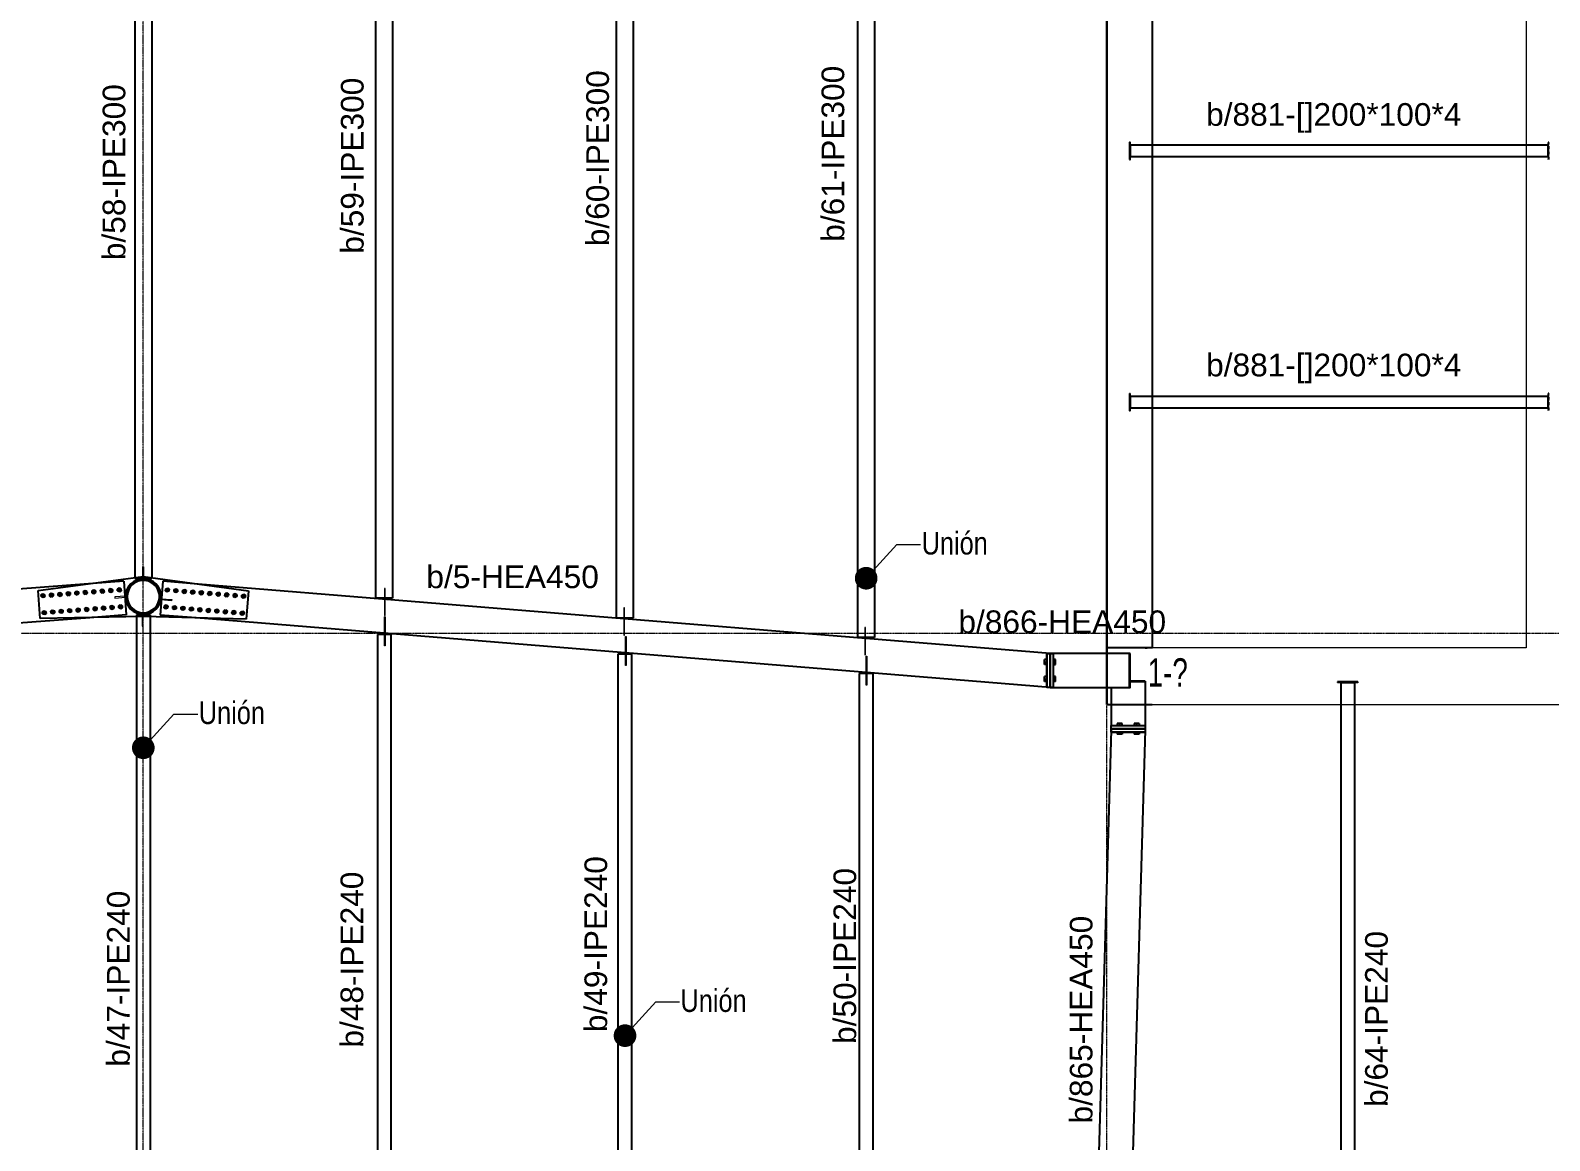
# Model space of a CAD drawing. Header units: millimetres. Extents: x -158 to 97215, y -53820 to 8373.
# Drawn here: x 15237 to 28641, y -46683 to -36886 of the extents above; entities that cross this region are included whole.
import ezdxf
from ezdxf.enums import TextEntityAlignment as Align

# ---------------------------------------------------------------- set-up
doc = ezdxf.new("R2010")
doc.units = ezdxf.units.MM
doc.header["$LTSCALE"] = 0.8
doc.linetypes.add('DXK_LINE_DOT2', pattern=[3.9198, 1.9599, -1.9599])
doc.linetypes.add('Grid Line', pattern=[3.33375, 1.905, -0.47625, 0.47625, -0.47625])
for name, color, linetype, lineweight in [('E_COLUMNAS-1', 1, 'Continuous', 25), ('E_EJES-1', 8, 'Grid Line', 9), ('E_TEXTO', 3, 'Continuous', 9), ('E_VIGAS-1', 254, 'Continuous', 25), ('E_VIGAS-2', 5, 'Continuous', 25), ('I-WALL-1', 2, 'Continuous', 18), ('P-PLATINA', 6, 'Continuous', 15)]:
    doc.layers.add(name, color=color, linetype=linetype, lineweight=lineweight)
doc.layers.add('VIGAS', color=8, linetype='Continuous')
doc.styles.add('CX', font='ARIALUNI.ttf', dxfattribs={"width": 0.8, "height": 300})
doc.styles.add('VERDANA', font='arial.ttf')

# ---------------------------------------------------------------- blocks, each defined once
blk = doc.blocks.new('CX')
at = {"layer": 'E_TEXTO', "color": 3, "style": 'CX', "width": 0.7}
blk.add_attdef('CX', text='', height=200, dxfattribs=at).set_placement((0, 0), align=Align.MIDDLE_CENTER)

msp = doc.modelspace()

# ---------------------------------------------------------------- linework, layer by layer
at = {"color": 1, "linetype": 'Continuous'}
for centre, radius, start, end in [((15946.3, -41828.8), 11.5, 22.37108, 202.37108), ((15946.3, -41828.8), 10, 94.37108, 274.37108), ((15946.3, -41828.8), 10, 274.37108, 94.37108), ((16021.1, -41823.1), 11.5, 22.37108, 202.37108), ((16021.1, -41823.1), 11.5, 202.37108, 22.37108), ((16021.1, -41823.1), 10, 94.37108, 274.37108), ((16021.1, -41823.1), 10, 274.37108, 94.37108), ((16445.4, -41824.4), 11.5, 13.33739, 193.33739), ((16445.4, -41824.4), 10, 85.33739, 265.33739), ((16445.4, -41824.4), 10, 265.33739, 85.33739), ((16520.2, -41830.5), 11.5, 13.33739, 193.33739), ((15348, -41874.6), 11.5, 22.37108, 202.37108), ((15348, -41874.6), 11.5, 202.37108, 22.37108), ((15348, -41874.6), 10, 94.37108, 274.37108), ((15348, -41874.6), 10, 274.37108, 94.37108), ((15422.8, -41868.8), 11.5, 22.37108, 202.37108), ((15422.8, -41868.8), 11.5, 202.37108, 22.37108), ((15422.8, -41868.8), 10, 94.37108, 274.37108), ((15422.8, -41868.8), 10, 274.37108, 94.37108), ((15497.6, -41863.1), 11.5, 22.37108, 202.37108), ((15497.6, -41863.1), 11.5, 202.37108, 22.37108), ((15497.6, -41863.1), 10, 94.37108, 274.37108), ((15497.6, -41863.1), 10, 274.37108, 94.37108), ((15572.4, -41857.4), 11.5, 22.37108, 202.37108), ((15572.4, -41857.4), 11.5, 202.37108, 22.37108), ((15572.4, -41857.4), 10, 94.37108, 274.37108), ((15572.4, -41857.4), 10, 274.37108, 94.37108), ((15647.1, -41851.7), 11.5, 22.37108, 202.37108), ((15647.1, -41851.7), 11.5, 202.37108, 22.37108), ((15647.1, -41851.7), 10, 94.37108, 274.37108), ((15647.1, -41851.7), 10, 274.37108, 94.37108), ((15721.9, -41846), 11.5, 22.37108, 202.37108), ((15721.9, -41846), 11.5, 202.37108, 22.37108), ((15721.9, -41846), 10, 94.37108, 274.37108), ((15721.9, -41846), 10, 274.37108, 94.37108), ((15796.7, -41840.3), 11.5, 22.37108, 202.37108), ((15796.7, -41840.3), 11.5, 202.37108, 22.37108), ((15796.7, -41840.3), 10, 94.37108, 274.37108), ((15796.7, -41840.3), 10, 274.37108, 94.37108), ((15871.5, -41834.5), 11.5, 22.37108, 202.37108), ((15871.5, -41834.5), 11.5, 202.37108, 22.37108), ((15871.5, -41834.5), 10, 94.37108, 274.37108), ((15871.5, -41834.5), 10, 274.37108, 94.37108), ((15946.3, -41828.8), 11.5, 202.37108, 22.37108), ((16445.4, -41824.4), 11.5, 193.33739, 13.33739), ((16520.2, -41830.5), 11.5, 193.33739, 13.33739), ((16520.2, -41830.5), 10, 85.33739, 265.33739), ((16520.2, -41830.5), 10, 265.33739, 85.33739), ((16595, -41836.6), 11.5, 13.33739, 193.33739), ((16595, -41836.6), 11.5, 193.33739, 13.33739), ((16595, -41836.6), 10, 85.33739, 265.33739), ((16595, -41836.6), 10, 265.33739, 85.33739), ((16669.7, -41842.6), 11.5, 13.33739, 193.33739), ((16669.7, -41842.6), 11.5, 193.33739, 13.33739), ((16669.7, -41842.6), 10, 85.33739, 265.33739), ((16669.7, -41842.6), 10, 265.33739, 85.33739), ((16744.5, -41848.7), 11.5, 13.33739, 193.33739), ((16744.5, -41848.7), 11.5, 193.33739, 13.33739), ((16744.5, -41848.7), 10, 85.33739, 265.33739), ((16744.5, -41848.7), 10, 265.33739, 85.33739), ((16819.2, -41854.8), 11.5, 13.33739, 193.33739), ((16819.2, -41854.8), 11.5, 193.33739, 13.33739), ((16819.2, -41854.8), 10, 85.33739, 265.33739), ((16819.2, -41854.8), 10, 265.33739, 85.33739), ((16894, -41860.9), 11.5, 13.33739, 193.33739), ((16894, -41860.9), 11.5, 193.33739, 13.33739), ((16894, -41860.9), 10, 85.33739, 265.33739), ((16894, -41860.9), 10, 265.33739, 85.33739), ((16968.7, -41867), 11.5, 13.33739, 193.33739), ((16968.7, -41867), 11.5, 193.33739, 13.33739), ((16968.7, -41867), 10, 85.33739, 265.33739), ((16968.7, -41867), 10, 265.33739, 85.33739), ((17043.5, -41873.1), 11.5, 13.33739, 193.33739), ((17043.5, -41873.1), 11.5, 193.33739, 13.33739), ((17043.5, -41873.1), 10, 85.33739, 265.33739), ((17043.5, -41873.1), 10, 265.33739, 85.33739), ((17118.2, -41879.2), 11.5, 13.33739, 193.33739), ((17118.2, -41879.2), 11.5, 193.33739, 13.33739), ((17118.2, -41879.2), 10, 85.33739, 265.33739), ((17118.2, -41879.2), 10, 265.33739, 85.33739), ((15359.4, -42024.1), 11.5, 22.37108, 202.37108), ((15359.4, -42024.1), 11.5, 202.37108, 22.37108), ((15359.4, -42024.1), 10, 94.37108, 274.37108), ((15359.4, -42024.1), 10, 274.37108, 94.37108), ((15434.2, -42018.4), 11.5, 22.37108, 202.37108), ((15434.2, -42018.4), 11.5, 202.37108, 22.37108), ((15434.2, -42018.4), 10, 94.37108, 274.37108), ((15434.2, -42018.4), 10, 274.37108, 94.37108), ((15509, -42012.7), 11.5, 22.37108, 202.37108), ((15509, -42012.7), 11.5, 202.37108, 22.37108), ((15509, -42012.7), 10, 94.37108, 274.37108), ((15509, -42012.7), 10, 274.37108, 94.37108), ((15583.8, -42007), 11.5, 22.37108, 202.37108), ((15583.8, -42007), 11.5, 202.37108, 22.37108), ((15583.8, -42007), 10, 94.37108, 274.37108), ((15583.8, -42007), 10, 274.37108, 94.37108), ((15658.6, -42001.3), 11.5, 22.37108, 202.37108), ((15658.6, -42001.3), 11.5, 202.37108, 22.37108), ((15658.6, -42001.3), 10, 94.37108, 274.37108), ((15658.6, -42001.3), 10, 274.37108, 94.37108), ((15733.4, -41995.5), 11.5, 22.37108, 202.37108), ((15733.4, -41995.5), 11.5, 202.37108, 22.37108), ((15733.4, -41995.5), 10, 94.37108, 274.37108), ((15733.4, -41995.5), 10, 274.37108, 94.37108), ((15808.1, -41989.8), 11.5, 22.37108, 202.37108), ((15808.1, -41989.8), 11.5, 202.37108, 22.37108), ((15808.1, -41989.8), 10, 94.37108, 274.37108), ((15808.1, -41989.8), 10, 274.37108, 94.37108), ((15882.9, -41984.1), 11.5, 22.37108, 202.37108), ((15882.9, -41984.1), 11.5, 202.37108, 22.37108), ((15882.9, -41984.1), 10, 94.37108, 274.37108), ((15882.9, -41984.1), 10, 274.37108, 94.37108), ((15957.7, -41978.4), 11.5, 22.37108, 202.37108), ((15957.7, -41978.4), 11.5, 202.37108, 22.37108), ((15957.7, -41978.4), 10, 94.37108, 274.37108), ((15957.7, -41978.4), 10, 274.37108, 94.37108), ((16032.5, -41972.7), 11.5, 22.37108, 202.37108), ((16032.5, -41972.7), 11.5, 202.37108, 22.37108), ((16032.5, -41972.7), 10, 94.37108, 274.37108), ((16032.5, -41972.7), 10, 274.37108, 94.37108), ((16433.3, -41973.9), 11.5, 13.33739, 193.33739), ((16433.3, -41973.9), 11.5, 193.33739, 13.33739), ((16433.3, -41973.9), 10, 85.33739, 265.33739), ((16433.3, -41973.9), 10, 265.33739, 85.33739), ((16508, -41980), 11.5, 13.33739, 193.33739), ((16508, -41980), 11.5, 193.33739, 13.33739), ((16508, -41980), 10, 85.33739, 265.33739), ((16508, -41980), 10, 265.33739, 85.33739), ((16582.8, -41986.1), 11.5, 13.33739, 193.33739), ((16582.8, -41986.1), 11.5, 193.33739, 13.33739), ((16582.8, -41986.1), 10, 85.33739, 265.33739), ((16582.8, -41986.1), 10, 265.33739, 85.33739), ((16657.5, -41992.2), 11.5, 13.33739, 193.33739), ((16657.5, -41992.2), 11.5, 193.33739, 13.33739), ((16657.5, -41992.2), 10, 85.33739, 265.33739), ((16657.5, -41992.2), 10, 265.33739, 85.33739), ((16732.3, -41998.2), 11.5, 13.33739, 193.33739), ((16732.3, -41998.2), 11.5, 193.33739, 13.33739), ((16732.3, -41998.2), 10, 85.33739, 265.33739), ((16732.3, -41998.2), 10, 265.33739, 85.33739), ((16807, -42004.3), 11.5, 13.33739, 193.33739), ((16807, -42004.3), 11.5, 193.33739, 13.33739), ((16807, -42004.3), 10, 85.33739, 265.33739), ((16807, -42004.3), 10, 265.33739, 85.33739), ((16881.8, -42010.4), 11.5, 13.33739, 193.33739), ((16881.8, -42010.4), 11.5, 193.33739, 13.33739), ((16881.8, -42010.4), 10, 85.33739, 265.33739), ((16881.8, -42010.4), 10, 265.33739, 85.33739), ((16956.5, -42016.5), 11.5, 13.33739, 193.33739), ((16956.5, -42016.5), 11.5, 193.33739, 13.33739), ((16956.5, -42016.5), 10, 85.33739, 265.33739), ((16956.5, -42016.5), 10, 265.33739, 85.33739), ((17031.3, -42022.6), 11.5, 13.33739, 193.33739), ((17031.3, -42022.6), 11.5, 193.33739, 13.33739), ((17031.3, -42022.6), 10, 85.33739, 265.33739), ((17031.3, -42022.6), 10, 265.33739, 85.33739), ((17106, -42028.7), 11.5, 13.33739, 193.33739), ((17106, -42028.7), 11.5, 193.33739, 13.33739), ((17106, -42028.7), 10, 85.33739, 265.33739), ((17106, -42028.7), 10, 265.33739, 85.33739)]:
    msp.add_arc(centre, radius, start, end, dxfattribs=at)
at = {"layer": 'E_COLUMNAS-1'}
for centre, radius, start, end in [((16233.3, -41882), 157.5, 78.75, 258.75), ((16233.3, -41882), 157.5, 78.75, 258.75), ((16233.3, -41882.2), 152.5, 11.25, 191.25), ((16233.3, -41882.2), 142.5, 348.75, 168.75), ((16233.3, -41882), 157.5, 258.75, 78.75), ((16233.3, -41882), 157.5, 258.75, 78.75), ((16233.3, -41882.2), 152.5, 191.25, 11.25), ((16233.3, -41882.2), 142.5, 168.75, 348.75)]:
    msp.add_arc(centre, radius, start, end, dxfattribs=at)
at = {"layer": 'E_EJES-1'}
for p, q in [((16233.3, -52920), (16233.3, -22429.9)), ((24733.3, -52920), (24733.3, -22429.9)), ((2836.9, -42204.7), (96315.4, -42204.7))]:
    msp.add_line(p, q, dxfattribs=at)
at = {"layer": 'E_TEXTO', "color": 4}
for p, q in [((22610.9, -41720.4), (22881.5, -41422.4)), ((22881.5, -41422.4), (23091.2, -41422.4)), ((16233.3, -43216.5), (16503.8, -42918.5)), ((16503.8, -42918.5), (16713.6, -42918.5)), ((20483.3, -45756.5), (20753.8, -45458.5)), ((20753.8, -45458.5), (20963.6, -45458.5))]:
    msp.add_line(p, q, dxfattribs=at)
at = {"layer": 'E_TEXTO', "color": 4, "const_width": 100}
for points in [[(22560.9, -41720.4, 1), (22660.9, -41720.4, 1)], [(16183.3, -43216.5, 1), (16283.3, -43216.5, 1)], [(20433.3, -45756.5, 1), (20533.3, -45756.5, 1)]]:
    msp.add_lwpolyline(points, format="xyb", close=True, dxfattribs=at)
at = {"layer": 'E_VIGAS-1', "color": 30, "true_color": 0xf26722}
for p, q in [((24733.5, -33574.6), (24733.5, -42834.6)), ((24733.3, -42204.7), (24733.3, -33704.7))]:
    msp.add_line(p, q, dxfattribs=at)
msp.add_lwpolyline([(25133.2, -40219.6), (25133.2, -42334.6), (24733.2, -42334.6), (24733.2, -33574.6), (25133.2, -33574.6), (25133.2, -40219.6)], dxfattribs=at)
at = {"layer": 'E_VIGAS-2', "color": 30, "true_color": 0xf26722}
msp.add_line((25133.2, -42334.6), (24733.5, -42334.6), dxfattribs=at)
at = {"layer": 'I-WALL-1', "color": 40, "true_color": 0xf8d731}
msp.add_lwpolyline([(24733.5, -42834.6), (33233.5, -42834.6), (33233.5, -42334.6), (28833.4, -42334.6), (28833.4, -33574.6), (33233.5, -33574.6), (33233.5, -33074.6), (24733.5, -33074.6), (24733.3, -33574.6), (28433.4, -33574.6), (28433.4, -42334.6), (24733.5, -42334.6)], close=True, dxfattribs=at)
at = {"layer": 'P-PLATINA'}
for p, q in [((16081.1, -41878.2), (16081.9, -41887.9)), ((18361.4, -42087.1), (18367.4, -42087.1)), ((18361.8, -42025.1), (18367.8, -42025.1)), ((20473.7, -42058), (20479.7, -42058)), ((18361.4, -42210.3), (18367.4, -42210.3)), ((20473.7, -42197.2), (20479.7, -42197.2)), ((20486.4, -42260.3), (20492.4, -42260.3)), ((22598.7, -42231.2), (22604.7, -42231.2)), ((20486.4, -42383.5), (20492.4, -42383.5)), ((22598.7, -42370.5), (22604.7, -42370.5)), ((22611.4, -42433.5), (22617.4, -42433.5)), ((22611.4, -42556.8), (22617.4, -42556.8))]:
    msp.add_line(p, q, dxfattribs=at)
for points in [[(16227.7, -41729.7), (16227.7, -41724.9), (16227.7, -41619.7), (16233.7, -41619.7), (16233.7, -41725.5), (16233.7, -41729.7)], [(18367.8, -41895.5), (18367.8, -41810.8), (18361.8, -41810.8), (18361.8, -41895.5), (18361.8, -41905.3), (18361.8, -42050.1), (18367.8, -42050.1), (18367.8, -41905.8)], [(16388.9, -41900.8), (16483.7, -41908.5), (16482.9, -41918.5), (16387.9, -41910.7), (16384.5, -41910.4), (16385.3, -41900.5)], [(16224.2, -42034.7), (16224.2, -42038.6), (16224.2, -42144.7), (16230.2, -42144.7), (16230.2, -42039.2), (16230.2, -42034.7)], [(18361.4, -42062.1), (18367.4, -42062.1), (18367.4, -42206.8), (18367.4, -42215.6), (18367.4, -42316.3), (18361.4, -42316.3), (18361.4, -42215.6), (18361.4, -42206.3)], [(20479.7, -42068.8), (20479.7, -41983), (20473.7, -41983), (20473.7, -42068.8), (20473.7, -42077.5), (20473.7, -42222.2), (20479.7, -42222.2), (20479.7, -42078)], [(22604.7, -42242), (22604.7, -42156.2), (22598.7, -42156.2), (22598.7, -42242), (22598.7, -42250.7), (22598.7, -42395.5), (22604.7, -42395.5), (22604.7, -42251.2)], [(20486.4, -42235.3), (20492.4, -42235.3), (20492.4, -42380), (20492.4, -42388.8), (20492.4, -42489.5), (20486.4, -42489.5), (20486.4, -42388.8), (20486.4, -42379.5)], [(22611.4, -42408.5), (22617.4, -42408.5), (22617.4, -42553.3), (22617.4, -42562), (22617.4, -42662.8), (22611.4, -42662.8), (22611.4, -42562), (22611.4, -42552.8)]]:
    msp.add_lwpolyline(points, close=True, dxfattribs=at)
msp.add_lwpolyline([(16081.1, -41877.9), (16076.1, -41878.3), (15980.9, -41885.6), (15981.7, -41895.6), (16076.4, -41888.3), (16081.3, -41888)], dxfattribs=at)
at = {"layer": 'VIGAS'}
for p, q in [((16158.3, -33547.6), (16158.3, -41714.5)), ((16308.3, -33547.6), (16308.3, -41714.9)), ((18283.3, -33533.9), (18283.3, -41895.5)), ((18433.3, -33533.9), (18433.3, -41895.5)), ((20408.3, -42068.8), (20408.3, -33534.1)), ((20558.3, -42068.8), (20558.3, -33534.2)), ((22533.3, -33534.4), (22533.3, -42242)), ((22683.3, -33534.4), (22683.3, -42242)), ((24933.5, -40090.6), (24939.5, -40090.6)), ((15750.6, -41768.6), (8204.4, -42345.3)), ((15304.3, -41827.7), (16233.3, -41704.5)), ((15304.3, -41827.7), (16233.3, -41704.5)), ((16060.2, -41744.9), (15750.6, -41768.6)), ((15855.9, -41827.1), (15870.2, -41817.3)), ((15870.2, -41817.3), (15885.8, -41824.8)), ((15930.7, -41821.3), (15945, -41811.6)), ((15945, -41811.6), (15960.6, -41819)), ((15960.6, -41819), (15961.9, -41836.3)), ((16005.4, -41815.6), (16019.7, -41805.8)), ((16006.8, -41832.9), (16005.4, -41815.6)), ((16019.7, -41805.8), (16035.4, -41813.3)), ((16035.4, -41813.3), (16036.7, -41830.6)), ((16060.2, -41744.9), (16083.1, -42044)), ((16158.3, -41714.5), (16158.3, -41719.7)), ((16158.3, -41719.7), (16308.3, -41719.7)), ((16233.3, -41704.5), (17162.2, -41832.5)), ((16233.3, -41704.5), (17162.2, -41832.5)), ((16308.3, -41714.9), (16308.3, -41719.7)), ((16406.7, -41745.9), (16382.3, -42045)), ((16718.5, -41771.4), (16406.7, -41745.9)), ((16429.8, -41831.8), (16431.2, -41814.5)), ((16431.2, -41814.5), (16446.9, -41807.1)), ((16446.9, -41807.1), (16461.1, -41816.9)), ((16461.1, -41816.9), (16459.7, -41834.2)), ((16506, -41820.6), (16521.6, -41813.2)), ((16521.6, -41813.2), (16535.9, -41823)), ((16580.7, -41826.7), (16596.4, -41819.3)), ((16596.4, -41819.3), (16610.6, -41829.1)), ((24233.4, -42384), (16718.5, -41771.4)), ((15323.4, -42077), (15304.3, -41827.7)), ((15323.4, -42077), (15304.3, -41827.7)), ((15332.4, -41867.1), (15346.7, -41857.3)), ((15333.7, -41884.3), (15332.4, -41867.1)), ((15349.3, -41891.8), (15333.7, -41884.3)), ((15346.7, -41857.3), (15362.3, -41864.8)), ((15363.6, -41882), (15349.3, -41891.8)), ((15362.3, -41864.8), (15363.6, -41882)), ((15407.2, -41861.3), (15421.5, -41851.6)), ((15408.5, -41878.6), (15407.2, -41861.3)), ((15424.1, -41886.1), (15408.5, -41878.6)), ((15421.5, -41851.6), (15437.1, -41859.1)), ((15438.4, -41876.3), (15424.1, -41886.1)), ((15437.1, -41859.1), (15438.4, -41876.3)), ((15482, -41855.6), (15496.3, -41845.9)), ((15483.3, -41872.9), (15482, -41855.6)), ((15498.9, -41880.4), (15483.3, -41872.9)), ((15496.3, -41845.9), (15511.9, -41853.3)), ((15513.2, -41870.6), (15498.9, -41880.4)), ((15511.9, -41853.3), (15513.2, -41870.6)), ((15556.7, -41849.9), (15571, -41840.1)), ((15558.1, -41867.2), (15556.7, -41849.9)), ((15573.7, -41874.7), (15558.1, -41867.2)), ((15571, -41840.1), (15586.7, -41847.6)), ((15588, -41864.9), (15573.7, -41874.7)), ((15586.7, -41847.6), (15588, -41864.9)), ((15631.5, -41844.2), (15645.8, -41834.4)), ((15632.8, -41861.5), (15631.5, -41844.2)), ((15648.5, -41869), (15632.8, -41861.5)), ((15645.8, -41834.4), (15661.4, -41841.9)), ((15662.8, -41859.2), (15648.5, -41869)), ((15661.4, -41841.9), (15662.8, -41859.2)), ((15706.3, -41838.5), (15720.6, -41828.7)), ((15707.6, -41855.8), (15706.3, -41838.5)), ((15723.2, -41863.2), (15707.6, -41855.8)), ((15720.6, -41828.7), (15736.2, -41836.2)), ((15737.5, -41853.5), (15723.2, -41863.2)), ((15736.2, -41836.2), (15737.5, -41853.5)), ((15781.1, -41832.8), (15795.4, -41823)), ((15782.4, -41850), (15781.1, -41832.8)), ((15798, -41857.5), (15782.4, -41850)), ((15795.4, -41823), (15811, -41830.5)), ((15812.3, -41847.8), (15798, -41857.5)), ((15811, -41830.5), (15812.3, -41847.8)), ((15857.2, -41844.3), (15855.9, -41827.1)), ((15872.8, -41851.8), (15857.2, -41844.3)), ((15887.1, -41842), (15872.8, -41851.8)), ((15885.8, -41824.8), (15887.1, -41842)), ((15932, -41838.6), (15930.7, -41821.3)), ((15947.6, -41846.1), (15932, -41838.6)), ((15961.9, -41836.3), (15947.6, -41846.1)), ((16022.4, -41840.4), (16006.8, -41832.9)), ((16036.7, -41830.6), (16022.4, -41840.4)), ((16081.1, -41877.9), (16081.1, -41878.2)), ((16081.9, -41887.9), (16081.3, -41888)), ((16444, -41841.6), (16429.8, -41831.8)), ((16459.7, -41834.2), (16444, -41841.6)), ((16504.5, -41837.9), (16506, -41820.6)), ((16518.8, -41847.7), (16504.5, -41837.9)), ((16534.4, -41840.3), (16518.8, -41847.7)), ((16535.9, -41823), (16534.4, -41840.3)), ((16579.3, -41844), (16580.7, -41826.7)), ((16593.5, -41853.8), (16579.3, -41844)), ((16609.2, -41846.4), (16593.5, -41853.8)), ((16610.6, -41829.1), (16609.2, -41846.4)), ((16654, -41850.1), (16655.5, -41832.8)), ((16668.3, -41859.9), (16654, -41850.1)), ((16655.5, -41832.8), (16671.1, -41825.4)), ((16683.9, -41852.5), (16668.3, -41859.9)), ((16671.1, -41825.4), (16685.4, -41835.2)), ((16685.4, -41835.2), (16683.9, -41852.5)), ((16728.8, -41856.2), (16730.2, -41838.9)), ((16743, -41866), (16728.8, -41856.2)), ((16730.2, -41838.9), (16745.9, -41831.5)), ((16758.7, -41858.6), (16743, -41866)), ((16745.9, -41831.5), (16760.1, -41841.3)), ((16760.1, -41841.3), (16758.7, -41858.6)), ((16803.6, -41862.3), (16805, -41845)), ((16817.8, -41872.1), (16803.6, -41862.3)), ((16805, -41845), (16820.6, -41837.6)), ((16833.5, -41864.7), (16817.8, -41872.1)), ((16820.6, -41837.6), (16834.9, -41847.4)), ((16834.9, -41847.4), (16833.5, -41864.7)), ((16878.3, -41868.4), (16879.7, -41851.1)), ((16892.5, -41878.2), (16878.3, -41868.4)), ((16879.7, -41851.1), (16895.4, -41843.7)), ((16908.2, -41870.8), (16892.5, -41878.2)), ((16895.4, -41843.7), (16909.6, -41853.5)), ((16909.6, -41853.5), (16908.2, -41870.8)), ((16953.1, -41874.4), (16954.5, -41857.2)), ((16967.3, -41884.3), (16953.1, -41874.4)), ((16954.5, -41857.2), (16970.1, -41849.8)), ((16983, -41876.9), (16967.3, -41884.3)), ((16970.1, -41849.8), (16984.4, -41859.6)), ((16984.4, -41859.6), (16983, -41876.9)), ((17027.8, -41880.5), (17029.2, -41863.3)), ((17042.1, -41890.4), (17027.8, -41880.5)), ((17029.2, -41863.3), (17044.9, -41855.9)), ((17057.7, -41883), (17042.1, -41890.4)), ((17044.9, -41855.9), (17059.1, -41865.7)), ((17059.1, -41865.7), (17057.7, -41883)), ((17102.6, -41886.6), (17104, -41869.4)), ((17116.8, -41896.5), (17102.6, -41886.6)), ((17104, -41869.4), (17119.6, -41862)), ((17132.5, -41889.1), (17116.8, -41896.5)), ((17119.6, -41862), (17133.9, -41871.8)), ((17133.9, -41871.8), (17132.5, -41889.1)), ((17162.2, -41832.5), (17141.8, -42081.6)), ((17162.2, -41832.5), (17141.8, -42081.6)), ((18433.3, -41895.5), (18283.3, -41895.5)), ((15761.9, -42068.6), (8216.2, -42645.3)), ((16233.3, -42059.5), (15323.4, -42077)), ((16233.3, -42059.5), (15323.4, -42077)), ((15343.8, -42016.6), (15358.1, -42006.8)), ((15345.2, -42033.9), (15343.8, -42016.6)), ((15360.8, -42041.4), (15345.2, -42033.9)), ((15358.1, -42006.8), (15373.7, -42014.3)), ((15375.1, -42031.6), (15360.8, -42041.4)), ((15373.7, -42014.3), (15375.1, -42031.6)), ((15418.6, -42010.9), (15432.9, -42001.1)), ((15419.9, -42028.2), (15418.6, -42010.9)), ((15435.6, -42035.7), (15419.9, -42028.2)), ((15432.9, -42001.1), (15448.5, -42008.6)), ((15449.8, -42025.9), (15435.6, -42035.7)), ((15448.5, -42008.6), (15449.8, -42025.9)), ((15493.4, -42005.2), (15507.7, -41995.4)), ((15494.7, -42022.5), (15493.4, -42005.2)), ((15510.3, -42030), (15494.7, -42022.5)), ((15507.7, -41995.4), (15523.3, -42002.9)), ((15524.6, -42020.2), (15510.3, -42030)), ((15523.3, -42002.9), (15524.6, -42020.2)), ((15568.2, -41999.5), (15582.5, -41989.7)), ((15569.5, -42016.7), (15568.2, -41999.5)), ((15585.1, -42024.2), (15569.5, -42016.7)), ((15582.5, -41989.7), (15598.1, -41997.2)), ((15599.4, -42014.5), (15585.1, -42024.2)), ((15598.1, -41997.2), (15599.4, -42014.5)), ((15643, -41993.8), (15657.3, -41984)), ((15644.3, -42011), (15643, -41993.8)), ((15659.9, -42018.5), (15644.3, -42011)), ((15657.3, -41984), (15672.9, -41991.5)), ((15674.2, -42008.7), (15659.9, -42018.5)), ((15672.9, -41991.5), (15674.2, -42008.7)), ((15717.7, -41988), (15732, -41978.3)), ((15719.1, -42005.3), (15717.7, -41988)), ((15734.7, -42012.8), (15719.1, -42005.3)), ((15732, -41978.3), (15747.7, -41985.8)), ((15749, -42003), (15734.7, -42012.8)), ((15747.7, -41985.8), (15749, -42003)), ((16083.1, -42044), (15761.9, -42068.6)), ((15792.5, -41982.3), (15806.8, -41972.6)), ((15793.8, -41999.6), (15792.5, -41982.3)), ((15809.5, -42007.1), (15793.8, -41999.6)), ((15806.8, -41972.6), (15822.4, -41980)), ((15823.8, -41997.3), (15809.5, -42007.1)), ((15822.4, -41980), (15823.8, -41997.3)), ((15867.3, -41976.6), (15881.6, -41966.8)), ((15868.6, -41993.9), (15867.3, -41976.6)), ((15884.2, -42001.4), (15868.6, -41993.9)), ((15881.6, -41966.8), (15897.2, -41974.3)), ((15898.5, -41991.6), (15884.2, -42001.4)), ((15897.2, -41974.3), (15898.5, -41991.6)), ((15942.1, -41970.9), (15956.4, -41961.1)), ((15943.4, -41988.2), (15942.1, -41970.9)), ((15959, -41995.7), (15943.4, -41988.2)), ((15956.4, -41961.1), (15972, -41968.6)), ((15973.3, -41985.9), (15959, -41995.7)), ((15972, -41968.6), (15973.3, -41985.9)), ((16016.9, -41965.2), (16031.2, -41955.4)), ((16018.2, -41982.5), (16016.9, -41965.2)), ((16033.8, -41989.9), (16018.2, -41982.5)), ((16031.2, -41955.4), (16046.8, -41962.9)), ((16048.1, -41980.2), (16033.8, -41989.9)), ((16046.8, -41962.9), (16048.1, -41980.2)), ((16173.3, -42044.7), (16173.3, -42060.6)), ((16173.3, -42044.7), (16293.3, -42044.7)), ((16173.3, -42060.6), (16173.3, -48885.2)), ((17141.8, -42081.6), (16233.3, -42059.5)), ((17141.8, -42081.6), (16233.3, -42059.5)), ((16293.3, -42044.7), (16293.3, -42061)), ((16293.3, -42061), (16293.3, -48885.3)), ((16700.2, -42070.9), (16382.3, -42045)), ((16417.6, -41981.3), (16419, -41964)), ((16431.8, -41991.1), (16417.6, -41981.3)), ((16419, -41964), (16434.7, -41956.6)), ((16447.5, -41983.7), (16431.8, -41991.1)), ((16434.7, -41956.6), (16448.9, -41966.5)), ((16448.9, -41966.5), (16447.5, -41983.7)), ((16492.4, -41987.4), (16493.8, -41970.1)), ((16506.6, -41997.2), (16492.4, -41987.4)), ((16493.8, -41970.1), (16509.4, -41962.7)), ((16522.3, -41989.8), (16506.6, -41997.2)), ((16509.4, -41962.7), (16523.7, -41972.5)), ((16523.7, -41972.5), (16522.3, -41989.8)), ((16567.1, -41993.5), (16568.5, -41976.2)), ((16581.3, -42003.3), (16567.1, -41993.5)), ((16568.5, -41976.2), (16584.2, -41968.8)), ((16597, -41995.9), (16581.3, -42003.3)), ((16584.2, -41968.8), (16598.4, -41978.6)), ((16598.4, -41978.6), (16597, -41995.9)), ((16641.9, -41999.6), (16643.3, -41982.3)), ((16656.1, -42009.4), (16641.9, -41999.6)), ((16643.3, -41982.3), (16658.9, -41974.9)), ((16671.8, -42002), (16656.1, -42009.4)), ((16658.9, -41974.9), (16673.2, -41984.7)), ((16673.2, -41984.7), (16671.8, -42002)), ((24233.4, -42685), (16700.2, -42070.9)), ((16716.6, -42005.7), (16718, -41988.4)), ((16730.9, -42015.5), (16716.6, -42005.7)), ((16718, -41988.4), (16733.7, -41981)), ((16746.5, -42008.1), (16730.9, -42015.5)), ((16733.7, -41981), (16747.9, -41990.8)), ((16747.9, -41990.8), (16746.5, -42008.1)), ((16791.4, -42011.8), (16792.8, -41994.5)), ((16805.6, -42021.6), (16791.4, -42011.8)), ((16792.8, -41994.5), (16808.4, -41987.1)), ((16821.3, -42014.2), (16805.6, -42021.6)), ((16808.4, -41987.1), (16822.7, -41996.9)), ((16822.7, -41996.9), (16821.3, -42014.2)), ((16866.1, -42017.9), (16867.5, -42000.6)), ((16880.4, -42027.7), (16866.1, -42017.9)), ((16867.5, -42000.6), (16883.2, -41993.2)), ((16896, -42020.3), (16880.4, -42027.7)), ((16883.2, -41993.2), (16897.4, -42003)), ((16897.4, -42003), (16896, -42020.3)), ((16940.9, -42024), (16942.3, -42006.7)), ((16955.1, -42033.8), (16940.9, -42024)), ((16942.3, -42006.7), (16957.9, -41999.3)), ((16970.8, -42026.4), (16955.1, -42033.8)), ((16957.9, -41999.3), (16972.2, -42009.1)), ((16972.2, -42009.1), (16970.8, -42026.4)), ((17015.6, -42030), (17017, -42012.8)), ((17029.9, -42039.9), (17015.6, -42030)), ((17017, -42012.8), (17032.7, -42005.4)), ((17045.5, -42032.5), (17029.9, -42039.9)), ((17032.7, -42005.4), (17046.9, -42015.2)), ((17046.9, -42015.2), (17045.5, -42032.5)), ((17090.4, -42036.1), (17091.8, -42018.9)), ((17104.6, -42046), (17090.4, -42036.1)), ((17091.8, -42018.9), (17107.4, -42011.5)), ((17120.3, -42038.6), (17104.6, -42046)), ((17107.4, -42011.5), (17121.7, -42021.3)), ((17121.7, -42021.3), (17120.3, -42038.6)), ((20408.3, -42068.8), (20558.3, -42068.8)), ((20473.7, -42078), (20479.7, -42078)), ((18418.3, -42215.6), (18298.3, -42215.6)), ((18298.3, -42215.6), (18298.3, -48996.4)), ((18361.4, -42206.3), (18367.4, -42206.3)), ((18418.3, -42215.6), (18418.3, -48996.4)), ((22683.3, -42242), (22533.3, -42242)), ((22598.7, -42251.2), (22604.7, -42251.2)), ((24733.5, -42334.6), (24733.5, -42834.6)), ((24733.5, -42834.6), (24733.5, -42334.6)), ((25072, -42334.5), (25072, -42334.6)), ((25072, -42334.5), (25091, -42334.5)), ((25091, -42334.5), (25091, -42334.6)), ((20423.3, -48996.4), (20423.3, -42388.8)), ((20423.3, -42388.8), (20543.3, -42388.8)), ((20486.4, -42379.5), (20492.4, -42379.5)), ((20543.3, -48996.4), (20543.3, -42388.8)), ((24204.9, -42437.5), (24185.1, -42437.5)), ((24185.1, -42482.5), (24185.1, -42437.5)), ((24185.1, -42460), (24204.9, -42460)), ((24204.9, -42482.5), (24185.1, -42482.5)), ((24204.9, -42383.7), (24233.4, -42383.7)), ((24204.9, -42683.7), (24204.9, -42383.7)), ((24204.9, -42391.6), (24204.9, -42676.6)), ((24233.4, -42383.7), (24233.4, -42683.7)), ((24233.4, -42385), (24261.9, -42385)), ((24233.4, -42685), (24233.4, -42385)), ((24261.9, -42385), (24261.9, -42685)), ((24261.9, -42392.4), (24261.9, -42677.7)), ((24281.7, -42437.5), (24261.9, -42437.5)), ((24261.9, -42460), (24281.7, -42460)), ((24261.9, -42482.5), (24281.7, -42482.5)), ((24281.7, -42482.5), (24281.7, -42437.5)), ((22668.3, -42562), (22548.3, -42562)), ((22548.3, -42562), (22548.3, -48996.4)), ((22611.4, -42552.8), (22617.4, -42552.8)), ((22668.3, -42562), (22668.3, -48996.4)), ((24204.9, -42587.5), (24185.1, -42587.5)), ((24185.1, -42632.5), (24185.1, -42587.5)), ((24185.1, -42610), (24204.9, -42610)), ((24281.7, -42587.5), (24261.9, -42587.5)), ((24261.9, -42610), (24281.7, -42610)), ((24281.7, -42632.5), (24281.7, -42587.5)), ((24204.9, -42632.5), (24185.1, -42632.5)), ((24233.4, -42683.7), (24204.9, -42683.7)), ((24261.9, -42685), (24233.4, -42685)), ((24281.7, -42632.5), (24261.9, -42632.5)), ((24772, -42685.1), (24772, -43020.8)), ((25072, -42628.6), (24941.1, -42628.6)), ((25072, -42634.6), (24941.1, -42634.6)), ((25072, -42628.6), (25072, -43020.8)), ((26948.3, -42633.7), (26768.3, -42633.7)), ((26768.3, -42633.7), (26768.3, -42639.7)), ((26948.3, -42639.7), (26768.3, -42639.7)), ((26798.3, -42639.7), (26918.3, -42639.7)), ((26798.3, -42639.7), (26798.3, -42834.6)), ((26918.3, -42639.7), (26918.3, -42834.6)), ((26948.3, -42633.7), (26948.3, -42639.7)), ((24747.3, -42834.6), (24733.5, -42834.6)), ((24733.5, -42834.6), (25133.5, -42834.6)), ((26798.3, -42834.6), (26798.3, -48996.4)), ((26918.3, -42834.6), (26918.3, -48996.4)), ((24770.7, -43020.8), (25066, -43020.8)), ((24771.6, -43049.3), (24771.6, -43020.8)), ((24771.9, -43039.8), (24771.9, -43020.8)), ((24773.3, -43020.8), (25072, -43020.8)), ((24870.8, -43001), (24825.8, -43001)), ((24825.8, -43001), (24825.8, -43020.8)), ((24848.3, -43020.8), (24848.3, -43001)), ((24870.8, -43020.8), (24870.8, -43001)), ((25020.8, -43001), (24975.8, -43001)), ((24975.8, -43001), (24975.8, -43020.8)), ((24998.3, -43020.8), (24998.3, -43001)), ((25020.8, -43001), (25020.8, -43020.8)), ((25072, -43020.8), (25071.9, -43020.8)), ((25071.9, -43020.8), (25071.9, -43039.8)), ((25072, -43020.8), (25072, -43049.3)), ((24771.3, -43058.8), (24599, -49005.2)), ((24771.3, -43058.8), (24771.4, -43058.8)), ((24771.4, -43058.8), (24771.4, -43039.8)), ((24772, -43077.8), (24772, -43049.3)), ((24772, -43049.3), (25072, -43049.3)), ((25072, -43077.8), (24772, -43077.8)), ((25072, -43049.3), (24773.3, -43049.3)), ((24779.9, -43077.8), (25064.9, -43077.8)), ((24825.8, -43077.8), (24825.8, -43097.6)), ((24870.8, -43097.6), (24825.8, -43097.6)), ((24848.3, -43097.6), (24848.3, -43077.8)), ((24870.8, -43077.8), (24870.8, -43097.6)), ((25071.4, -43058.8), (24899.1, -49004.9)), ((24975.8, -43077.8), (24975.8, -43097.6)), ((25020.8, -43097.6), (24975.8, -43097.6)), ((24998.3, -43097.6), (24998.3, -43077.8)), ((25020.8, -43077.8), (25020.8, -43097.6)), ((25071.4, -43039.8), (25071.4, -43058.8)), ((25071.4, -43058.8), (25071.4, -43058.8)), ((25072, -43049.3), (25072, -43077.8))]:
    msp.add_line(p, q, dxfattribs=at)
at = {"layer": 'VIGAS', "linetype": 'Continuous'}
for points in [[(24933.5, -38025.6), (24939.5, -38025.6), (24939.5, -37875.6), (24933.5, -37875.6)], [(28433.5, -37900.6), (24939.5, -37900.6), (24939.5, -38000.6), (28433.5, -38000.6), (28627.5, -38000.6), (28627.5, -37900.6)], [(24939.5, -40215.6), (28433.5, -40215.6), (28627.5, -40215.6), (28627.5, -40115.6), (28433.5, -40115.6), (24939.5, -40115.6)]]:
    msp.add_lwpolyline(points, close=True, dxfattribs=at)
at = {"layer": 'VIGAS', "linetype": 'DXK_LINE_DOT2'}
for points in [[(28633.5, -37875.6), (28627.5, -37875.6), (28627.5, -38025.6), (28633.5, -38025.6)], [(28633.5, -40090.6), (28627.5, -40090.6), (28627.5, -40240.6), (28633.5, -40240.6)]]:
    msp.add_lwpolyline(points, close=True, dxfattribs=at)
at = {"layer": 'VIGAS', "linetype": 'Continuous'}
msp.add_lwpolyline([(24933.5, -40090.6), (24933.5, -40240.6), (24939.5, -40240.6), (24939.5, -40090.6)], dxfattribs=at)
at = {"layer": 'VIGAS'}
msp.add_lwpolyline([(24234.9, -42685.1), (24933.5, -42685.1), (24933.5, -42384.1), (24233.4, -42384), (24233.4, -42685)], dxfattribs=at)
msp.add_lwpolyline([(24941.1, -42384.1), (24933.5, -42384.1), (24933.5, -42685.1), (24941.1, -42685.1)], close=True, dxfattribs=at)

# ---------------------------------------------------------------- block references
at = {"layer": 'E_TEXTO', "xscale": 1.25, "yscale": 1.25, "zscale": 1.25}
msp.add_blockref('CX', (25271.7, -42551.4), dxfattribs=at).add_auto_attribs({'CX': '1-?'})

# ---------------------------------------------------------------- texts
at = {"layer": 'E_TEXTO', "style": 'VERDANA'}
for s, p in [('b/60-IPE300', (20341.6, -38014.3)), ('b/61-IPE300', (22417.3, -37974.9)), ('b/58-IPE300', (16074.7, -38137.5)), ('b/59-IPE300', (18176.8, -38080.3)), ('b/49-IPE240', (20325.4, -44949.3)), ('b/48-IPE240', (18173.4, -45085.7)), ('b/50-IPE240', (22522.6, -45053.3)), ('b/47-IPE240', (16112.8, -45253.9)), ('b/865-HEA450', (24607.6, -45615.2)), ('b/64-IPE240', (27212.8, -45609.2))]:
    msp.add_text(s, height=200, rotation=90, dxfattribs=at).set_placement(p, align=Align.CENTER)
for s, p in [('b/881-[]200*100*4', (26736.3, -37728.2)), ('b/881-[]200*100*4', (26736.4, -39939.1)), ('b/5-HEA450', (19491.5, -41808)), ('b/866-HEA450', (24341, -42204.7))]:
    msp.add_text(s, height=200, dxfattribs=at).set_placement(p, align=Align.CENTER)
at = {"layer": 'E_TEXTO', "color": 4, "style": 'CX', "width": 0.8}
for p in [(23100.2, -41511.2), (16722.6, -43007.3), (20972.6, -45547.3)]:
    msp.add_text('Unión', height=200, dxfattribs=at).set_placement(p)

doc.saveas('drawing.dxf')
